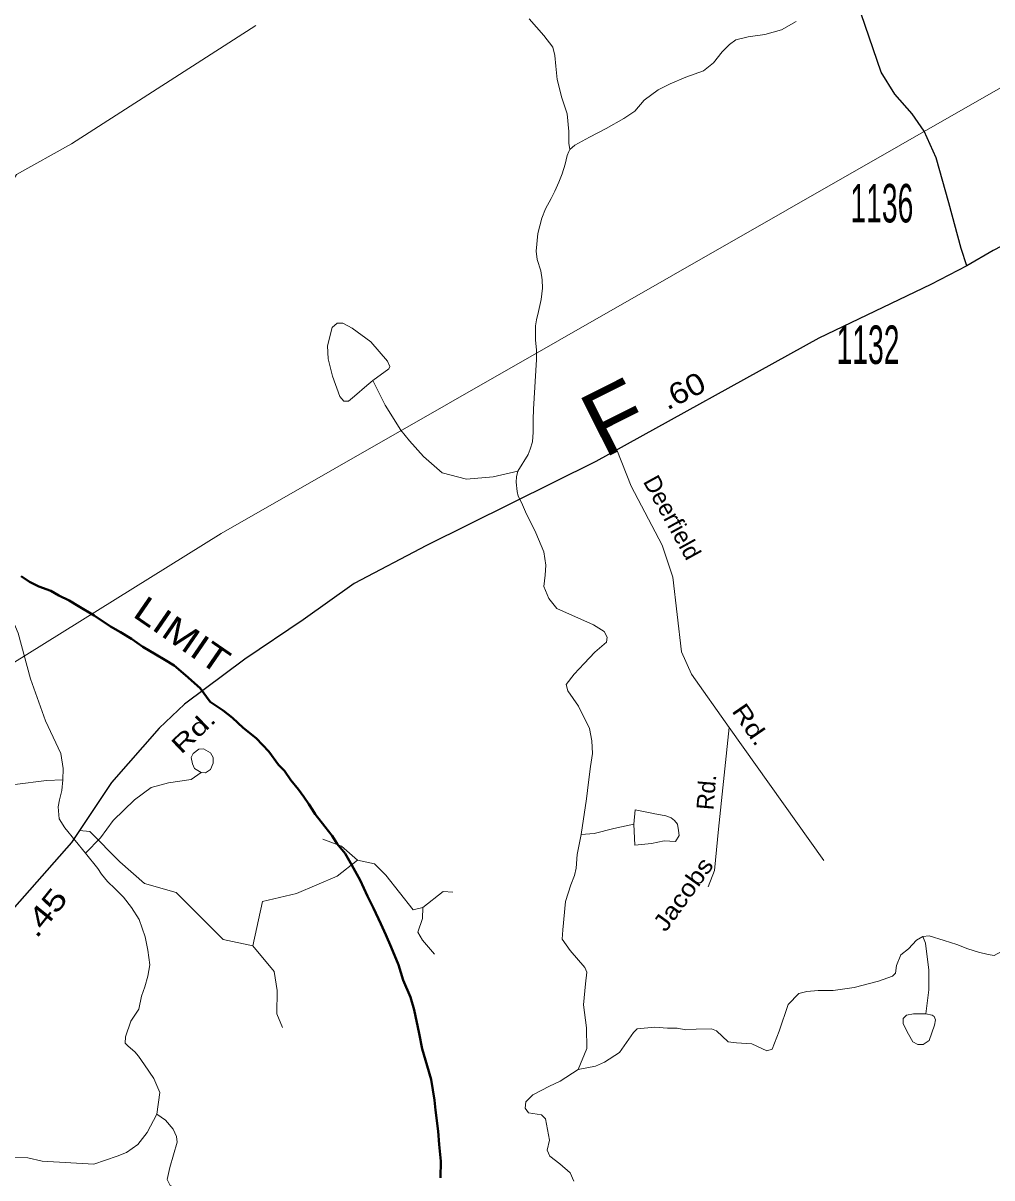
# Model space of a CAD drawing. Extents: x 626927 to 658553, y 251995 to 309938.
# Drawn here: x 634881 to 636014, y 271880 to 273230 of the extents above; entities that cross this region are included whole.
import ezdxf
from ezdxf.enums import TextEntityAlignment as Align

# ---------------------------------------------------------------- set-up
doc = ezdxf.new("R2010")
doc.units = 0
doc.header["$LTSCALE"] = 10
doc.linetypes.add('DASH_DOUBLE_DOT', pattern=[9.2, 5, -1.2, 0.3, -1.2, 0.3, -1.2])
doc.linetypes.add('LONG_DASHED', pattern=[7.5, 6, -1.5])
for name, color, linetype, lineweight in [('10', 7, 'Continuous', 13), ('11', 7, 'Continuous', 40), ('17', 7, 'Continuous', 25), ('32', 7, 'Continuous', 25), ('35', 7, 'Continuous', 13), ('48', 7, 'LONG_DASHED', 40), ('49', 7, 'LONG_DASHED', 40), ('56', 7, 'Continuous', 13), ('59', 7, 'DASH_DOUBLE_DOT', 13), ('62', 7, 'Continuous', 13)]:
    doc.layers.add(name, color=color, linetype=linetype, lineweight=lineweight)
for name, color, linetype in [('19', 7, 'Continuous'), ('22', 7, 'Continuous'), ('8', 7, 'Continuous')]:
    doc.layers.add(name, color=color, linetype=linetype)

msp = doc.modelspace()

# ---------------------------------------------------------------- linework, layer by layer
at = {"layer": '32'}
for points in [[(635985.01, 272946.06), (635978.3, 272966.33), (635964.06, 273020.03), (635949.28, 273072.63), (635935.31, 273103.59), (635921.08, 273123.86), (635900.82, 273146.87), (635884.94, 273172.63), (635861.4, 273241.12)], [(636176.67, 273047.57), (636149.98, 273032.91), (636097.41, 273006.61), (636015.96, 272964.28), (635985.01, 272946.06)], [(635985.01, 272946.06), (635942.99, 272924.55), (635811.85, 272861.81), (635550.95, 272717.43), (635353.01, 272619.08), (635268.14, 272574.69), (635208.73, 272532.23), (635140.29, 272486.2), (635069.66, 272433.6), (635040.09, 272405.66), (634984.51, 272341.82), (634937.43, 272271.69), (634847.35, 272170.05), (634784.39, 272102.1), (634722.79, 272037.72), (634679.53, 271987.86), (634638.47, 271938), (634610.05, 271900.33), (634559.07, 271832.77)]]:
    msp.add_lwpolyline(points, dxfattribs=at)
at = {"layer": '35'}
for points in [[(634315.77, 272782.25), (634355.69, 272780.9), (634441.96, 272774.99), (634467.84, 272779.54), (634524.13, 272811.79), (634704.61, 272925.6), (634855.57, 273003.97), (634863.29, 273012.61), (634865.1, 273039.87), (634873.28, 273053.04), (634937.75, 273088.93), (635153.18, 273227.28)], [(635575.45, 272730.99), (635592.22, 272688.44), (635628.54, 272619.39), (635641.26, 272582.13), (635651.24, 272494.9), (635663.05, 272468.55), (635707.09, 272406.3), (635817.87, 272250.92)], [(635707.09, 272406.3), (635694.38, 272287.27), (635689.84, 272239.11), (635682.57, 272220.03)], [(634946.96, 272285.89), (634959.09, 272284.77), (634994.05, 272249.33), (635023.1, 272223.89), (635059.88, 272213.44), (635114.82, 272158.47), (635149.55, 272150.97)], [(635272.36, 272251.15), (635253.29, 272267.51), (635231.5, 272275.69)], [(635149.55, 272150.97), (635160.9, 272202.77), (635200.85, 272212.31), (635248.3, 272232.52), (635272.36, 272251.15)], [(635272.36, 272251.15), (635291.89, 272247.06), (635305.51, 272233.43), (635337.29, 272193), (635348.64, 272195.72)], [(635348.64, 272195.72), (635372.25, 272214.35), (635383.6, 272213.9)], [(635348.64, 272195.72), (635348.18, 272183), (635342.74, 272167.1), (635348.18, 272157.56), (635362.26, 272141.2)], [(635149.55, 272150.97), (635174.52, 272120.99), (635178.15, 272098.72), (635177.7, 272071.47), (635184.51, 272055.56)]]:
    msp.add_lwpolyline(points, dxfattribs=at)
at = {"layer": '48'}
for points in [[(634878.74, 272583.19), (634888.49, 272576.54), (634899.47, 272571.06), (634913.52, 272566.27), (634922.66, 272560.76), (634934.92, 272554.72), (634945.89, 272548.04), (634964.18, 272537.16), (634983.13, 272524.39), (634994.75, 272517.75), (635007.58, 272509.88), (635020.99, 272500.74), (635036.29, 272491.66), (635046.62, 272485.59), (635057.66, 272478.92), (635071.07, 272467.4), (635088.2, 272452.19), (635099.81, 272436.4), (635115.08, 272426.06), (635126.06, 272417.56), (635138.34, 272406.04), (635153.61, 272393.88), (635168.3, 272378.09), (635179.91, 272362.85), (635186.62, 272355.59), (635193.99, 272344.65), (635203.17, 272333.71), (635209.27, 272325.17), (635215.42, 272316.64), (635219.69, 272309.97), (635222.74, 272305.09), (635233.8, 272290.52), (635242.34, 272279.58), (635248.49, 272270.46), (635257.64, 272258.88), (635265.59, 272245.5), (635275.41, 272227.85), (635283.97, 272209.02)], [(635283.97, 272209.02), (635290.77, 272194.99), (635299.33, 272176.77), (635305.49, 272163.94), (635311.65, 272149.37), (635320.24, 272128.64), (635325.79, 272110.96), (635334.32, 272090.94), (635338.65, 272076.28), (635344.23, 272048.29), (635347.95, 272030.59), (635353.53, 272010.47), (635358.44, 271994.65), (635362.15, 271970.3), (635363.43, 271958.68), (635366.51, 271934.36), (635367.82, 271918.48), (635369.68, 271899), (635369.16, 271879.5)]]:
    msp.add_lwpolyline(points, dxfattribs=at)
at = {"layer": '49'}
for points in [[(634878.74, 272583.19), (634888.49, 272576.54), (634899.47, 272571.06), (634913.52, 272566.27), (634922.66, 272560.76), (634934.92, 272554.72), (634945.89, 272548.04), (634964.18, 272537.16), (634983.13, 272524.39), (634994.75, 272517.75), (635007.58, 272509.88), (635020.99, 272500.74), (635036.29, 272491.66), (635046.62, 272485.59), (635057.66, 272478.92), (635071.07, 272467.4), (635088.2, 272452.19), (635099.81, 272436.4), (635115.08, 272426.06), (635126.06, 272417.56), (635138.34, 272406.04), (635153.61, 272393.88), (635168.3, 272378.09), (635179.91, 272362.85), (635186.62, 272355.59), (635193.99, 272344.65), (635203.17, 272333.71), (635209.27, 272325.17), (635215.42, 272316.64), (635219.69, 272309.97), (635222.74, 272305.09), (635233.8, 272290.52), (635242.34, 272279.58), (635248.49, 272270.46), (635257.64, 272258.88), (635265.59, 272245.5), (635275.41, 272227.85), (635283.97, 272209.02)], [(635283.97, 272209.02), (635290.77, 272194.99), (635299.33, 272176.77), (635305.49, 272163.94), (635311.65, 272149.37), (635320.24, 272128.64), (635325.79, 272110.96), (635334.32, 272090.94), (635338.65, 272076.28), (635344.23, 272048.29), (635347.95, 272030.59), (635353.53, 272010.47), (635358.44, 271994.65), (635362.15, 271970.3), (635363.43, 271958.68), (635366.51, 271934.36), (635367.82, 271918.48), (635369.68, 271899), (635369.16, 271879.5)]]:
    msp.add_lwpolyline(points, dxfattribs=at)
at = {"layer": '56'}
msp.add_lwpolyline([(634429.22, 272289.24), (634660.66, 272352.13), (635112.61, 272633.29), (637232.39, 273845.02), (637423.34, 273987.03), (638147.39, 274386.7), (638248.41, 274448.62), (639084.89, 274955.34)], dxfattribs=at)
at = {"layer": '59', "linetype": 'Continuous'}
for points in [[(635520.58, 273082.42), (635519.34, 273089.75), (635519.31, 273103.15), (635517.34, 273123.9), (635511.23, 273142.72), (635505.67, 273164.04), (635504.4, 273179.87), (635503.15, 273192.1), (635500.66, 273201.85), (635490.24, 273215.77), (635481.74, 273225.54), (635473.14, 273235.22)], [(635459.59, 272706.14), (635471.7, 272725.69), (635474.12, 272731.74), (635477.1, 272740.28), (635477.74, 272751.87), (635477.64, 272766.57), (635478.2, 272778.76), (635481.69, 272836.6), (635481.72, 272847.6), (635480.37, 272859.83), (635480.41, 272876.23), (635481.55, 272883.01), (635483.96, 272892.76), (635486.95, 272906.8), (635488.72, 272920.16), (635488.12, 272929.88), (635486.84, 272940.3), (635482.52, 272953.7), (635481.32, 272963.42), (635483.05, 272984.19), (635487.92, 273001.89), (635492.14, 273012.8), (635498.8, 273025.07), (635503.07, 273033.58), (635507.89, 273043.98), (635511.49, 273053.71), (635515.13, 273065.33), (635517.53, 273075.09), (635519.33, 273079.95), (635520.58, 273082.42)], [(635533.67, 272281.19), (635539.97, 272322.93), (635542.37, 272342.48), (635544.75, 272360.74), (635547.17, 272375.99), (635546.47, 272390.6), (635543.63, 272405.21), (635530.7, 272431.08), (635518.16, 272449.34), (635516.26, 272456.57), (635525.76, 272468.74), (635537.55, 272481.3), (635549.81, 272494.25), (635563.4, 272506.18), (635564.16, 272511.89), (635560.74, 272518.73), (635548.19, 272526.34), (635505.23, 272545.36), (635496.1, 272557.16), (635490.02, 272571.23), (635491.54, 272584.55), (635492.68, 272596.34), (635490.02, 272611.64), (635480.9, 272634.08), (635468.81, 272658.64), (635463.93, 272669.54), (635460.28, 272676.82), (635459, 272682.35), (635457.72, 272693.28), (635458.35, 272699.46), (635459.59, 272706.14)], [(634927.37, 272345.25), (634927.75, 272358.41), (634925.09, 272375.91), (634907.22, 272414.03), (634889.5, 272463.18), (634875.05, 272516.45), (634868.97, 272531.28), (634855.13, 272554.11), (634837.6, 272588.99)], [(635530.4, 272006.36), (635540.51, 272031.01), (635540.13, 272054.98), (635536.71, 272081.99), (635538.99, 272106.72), (635540.51, 272120.04), (635538.23, 272125.74), (635521.12, 272145.53), (635511.62, 272158.84), (635512.38, 272169.72), (635515.42, 272202.82), (635521.88, 272222.22), (635526.07, 272233.25), (635527.97, 272241.62), (635529.11, 272257.6), (635533.67, 272281.19)], [(635037.41, 271954.24), (635040.75, 271979.35), (635033.85, 271995.86), (635022.88, 272011.69), (635016.09, 272022.03), (635011.79, 272026.92), (635003.93, 272033.58), (635000.2, 272037.26), (635000.85, 272044.54), (635006.83, 272062.82), (635016.53, 272076.92), (635019.54, 272092.16), (635023.17, 272103.09), (635026.82, 272115.32), (635029.2, 272128.77), (635026.75, 272145.82), (635023.58, 272161.69), (635016.8, 272181.73), (635007.68, 272195.72), (634998.44, 272207.91), (634988.73, 272217.62), (634979.51, 272226.11), (634972.79, 272234.65), (634968.52, 272241.34), (634953.99, 272259.19)], [(635525.45, 271875.87), (635520.89, 271885.69), (635508.72, 271895.96), (635497.32, 271905.09), (635493.9, 271911.94), (635496.94, 271923.73), (635491.99, 271948.84), (635487.43, 271953.41), (635472.22, 271955.69), (635468.42, 271961.02), (635469.18, 271968.62), (635477.17, 271976.61), (635496.94, 271986.88), (635509.1, 271992.67), (635530.4, 272006.36)], [(635096.34, 271863.39), (635087.22, 271867.35), (635078.47, 271867.35), (635066.68, 271864.68), (635053, 271870.77), (635049.57, 271877.62), (635052.62, 271891.69), (635061.36, 271921.37), (635060.6, 271927.99), (635056.42, 271936.74), (635047.67, 271947.01), (635037.41, 271954.24)]]:
    msp.add_lwpolyline(points, dxfattribs=at)
at = {"layer": '62'}
for points in [[(635785.31, 273232.03), (635768.25, 273222.25), (635748.81, 273216.66), (635729.38, 273214.16), (635714.62, 273210.47), (635707.38, 273204.91), (635698.81, 273196.41), (635688.5, 273183.5), (635677, 273174.38), (635656.38, 273166.97), (635638.06, 273159), (635624, 273152.22), (635607.56, 273140), (635596.62, 273127.19), (635583.94, 273118.59), (635563.25, 273107), (635543.75, 273096.62), (635526.62, 273087.31), (635520.69, 273082.44)], [(635290.25, 272812.28), (635304.7, 272783.36), (635322.95, 272754.07), (635332.84, 272741.52), (635349.57, 272723.26), (635371.24, 272704.23), (635399.6, 272696.85), (635430.78, 272699.52), (635459.69, 272706.12)], [(635089.27, 272353.54), (635077.48, 272345.55), (635050.87, 272341.75), (635030.72, 272336.04), (635011.32, 272321.59), (634986.12, 272297.53), (634971.5, 272277.38), (634953.99, 272259.19)], [(634871.1, 272339.77), (634908.36, 272344.34), (634927.37, 272345.25)], [(634927.37, 272345.25), (634926.23, 272332.69), (634923.57, 272321.66), (634922.05, 272313.67), (634923.19, 272299.6), (634929.65, 272288.94), (634953.99, 272259.19)], [(635595.27, 272293.13), (635572.07, 272288.19), (635548.88, 272282.48), (635533.67, 272281.19)], [(636064.15, 272214.46), (636042.12, 272173.41), (636024.99, 272144.08), (636017, 272139.52), (636009.94, 272140.94), (635998.75, 272143.7), (635986.19, 272147.66), (635973.38, 272152.44), (635958.62, 272157.38), (635941.11, 272162.72), (635933.51, 272161.96)], [(635933.51, 272161.96), (635926.28, 272157.78), (635916.78, 272147.5), (635908.03, 272140.28), (635902.69, 272127.88), (635901.57, 272118.97), (635898.15, 272115.55), (635881.8, 272109.46), (635853.28, 272102.23), (635828.57, 272098.81), (635811.08, 272098.81), (635797.84, 272097.67), (635788.34, 272095.39), (635776.17, 272082.45), (635765.52, 272051.25), (635757.16, 272029.95), (635751.08, 272028.05), (635733.66, 272036.42), (635715.41, 272037.56), (635705.91, 272038.7), (635692.22, 272051.63), (635686.51, 272053.92), (635668.31, 272053.47), (635656.12, 272052.72), (635646.31, 272054.56), (635634.81, 272054.68), (635619.98, 272055.82), (635599.44, 272053.92), (635595.26, 272049.73), (635578.68, 272026.15), (635561.19, 272015.11), (635550.55, 272010.17), (635530.4, 272006.36)], [(635936.93, 272071.42), (635940.56, 272099.41), (635940.5, 272122.53), (635939.31, 272132.25), (635938.06, 272144.41), (635936.75, 272154.16), (635933.51, 272161.96)], [(634797.03, 271901.36), (634838.86, 271903.26), (634886.38, 271902.88), (634903.11, 271899.07), (634963.62, 271895.75), (634990.94, 271904.97), (635001.88, 271909.25), (635015.31, 271918.47), (635026.19, 271932.5), (635037.41, 271954.24)]]:
    msp.add_lwpolyline(points, dxfattribs=at)
for points in [[(635290.25, 272812.28), (635308.88, 272825.59), (635310.02, 272828.64), (635307.36, 272834.72), (635287.59, 272857.17), (635265.92, 272873.53), (635254.89, 272879.23), (635248.43, 272879.23), (635242.35, 272874.29), (635237.02, 272852.6), (635237.78, 272837.39), (635242.73, 272817.22), (635251.47, 272793.26), (635256.03, 272787.93), (635261.74, 272787.93), (635268.58, 272793.64), (635283.03, 272806.19)], [(635089.27, 272353.54), (635081.66, 272358.49), (635079, 272363.81), (635077.48, 272371.42), (635079.76, 272375.99), (635086.61, 272380.93), (635091.93, 272381.31), (635100.3, 272376.75), (635103.34, 272371.42), (635103.34, 272364.58), (635100.3, 272357.35), (635094.21, 272353.16)], [(635595.27, 272293.13), (635596.52, 272268.7), (635616.14, 272270.57), (635630.77, 272273.67), (635644.14, 272273.1), (635648.39, 272279.88), (635647.7, 272285.95), (635646.45, 272293.29), (635642.89, 272297.54), (635639.27, 272300.57), (635633.08, 272303.01), (635617.89, 272305.92), (635616.58, 272305.98), (635597.08, 272310.2)], [(635936.93, 272071.42), (635944.53, 272069.9), (635946.81, 272068.37), (635948.33, 272064.57), (635947.19, 272058.1), (635941.11, 272040.22), (635933.89, 272035.66), (635927.8, 272035.66), (635921.72, 272038.7), (635916.78, 272047.83), (635910.69, 272059.62), (635910.69, 272066.09), (635914.49, 272069.9), (635922.48, 272071.42)]]:
    msp.add_lwpolyline(points, close=True, dxfattribs=at)

# ---------------------------------------------------------------- texts
at = {"layer": '10'}
for s, rotation, p in [('Deerfield', 298.872, (635631.64, 272647.13)), ('Rd.', 85.124, (635690.29, 272329.95))]:
    msp.add_text(s, height=20, rotation=rotation, dxfattribs=at).set_placement(p, align=Align.CENTER)
for s, rotation, width, p in [('Rd.', 304.511, 1.25, (635724.06, 272404.24)), ('Jacobs', 54.154, 1.15, (635661.24, 272205.57))]:
    msp.add_text(s, height=20, rotation=rotation, dxfattribs=dict(at, width=width)).set_placement(p, align=Align.CENTER)
at = {"layer": '11', "width": 1.4}
msp.add_text('Rd.', height=20, rotation=43.515, dxfattribs=at).set_placement((635087.02, 272394.22), align=Align.CENTER)
at = {"layer": '17'}
for s, rotation, width, p in [('.60', 26.613, 1.15, (635658.38, 272788.98)), ('.45', 51.048, 1.3, (634915.7, 272182.1))]:
    msp.add_text(s, height=25, rotation=rotation, dxfattribs=dict(at, width=width)).set_placement(p, align=Align.CENTER)
at = {"layer": '19', "width": 1.2}
msp.add_text('LIMIT', height=30, rotation=325.477, dxfattribs=at).set_placement((635058.54, 272502.08), align=Align.CENTER)
at = {"layer": '22', "width": 1.1}
msp.add_text('F', height=75, rotation=26.616, dxfattribs=at).set_placement((635589.78, 272735.56), align=Align.CENTER)
at = {"layer": '8', "width": 0.55}
for s, p in [('1136', (635885.66, 272997.01)), ('1132', (635869.47, 272831.47))]:
    msp.add_text(s, height=45, dxfattribs=at).set_placement(p, align=Align.CENTER)

doc.saveas('drawing.dxf')
